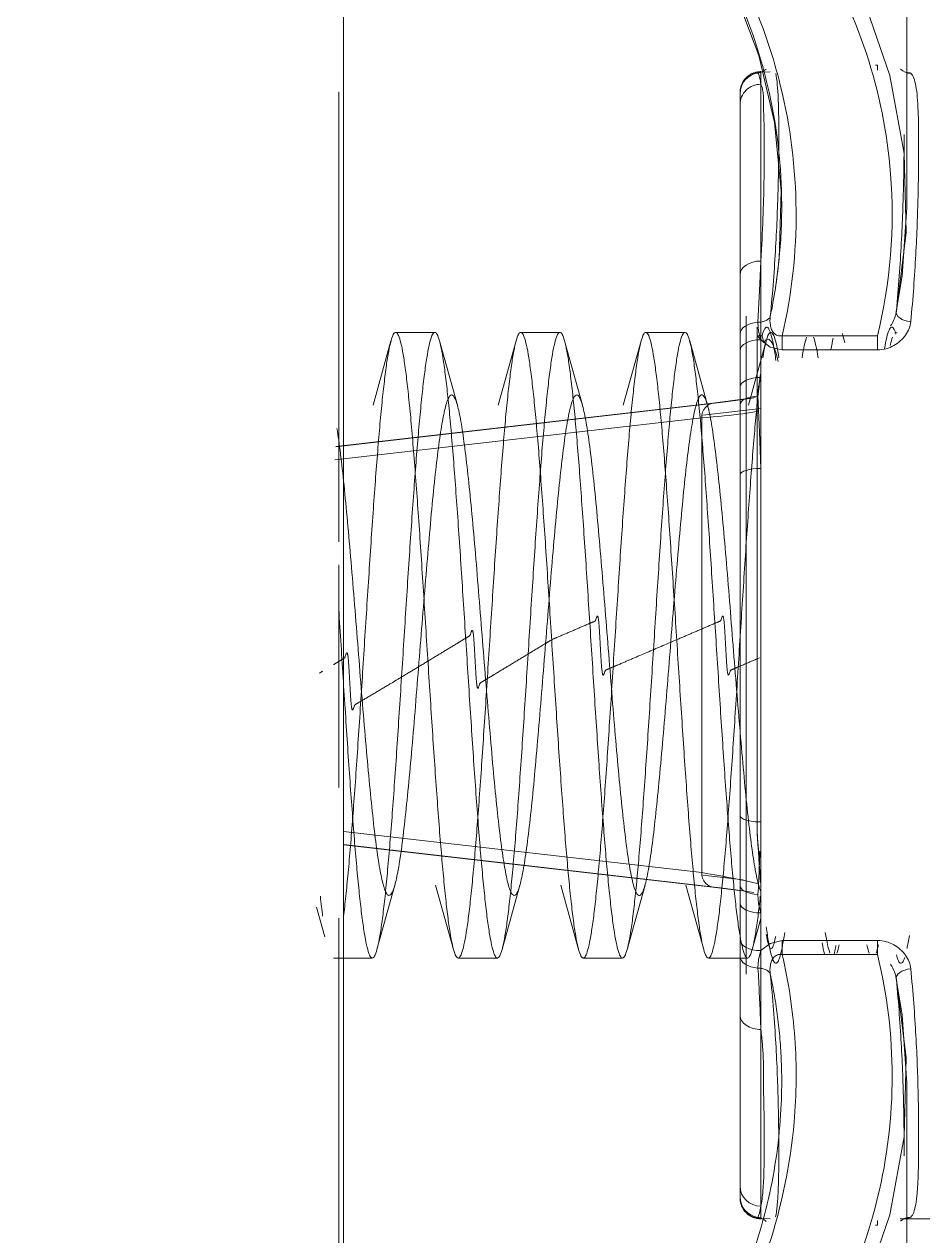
# Model space of a CAD drawing. Extents: x -181672 to 290600, y -29000 to 395522.
# Drawn here: x -6770.9 to -6727.8, y 37586.6 to 37644.7 of the extents above; entities that cross this region are included whole.
import ezdxf

# ---------------------------------------------------------------- set-up
doc = ezdxf.new("R2010")
doc.units = 0
doc.header["$LTSCALE"] = 10
doc.layers.add('XFM7P20PCW$0$M-EQPM-2', color=252, linetype='Continuous', lineweight=9)
doc.layers.add('XFM7P20PCW$0$M-EQPM-3', color=252, linetype='Continuous', lineweight=9)
doc.layers.add('XFM7P20PCW$0$SH-TEXT', color=252, linetype='Continuous')
doc.styles.add('XFM7P20PCW$0$aa-txt', font='isocp.shx', dxfattribs={"bigfont": 'chineset'})
doc.dimstyles.new('XFM7P20PCW$0$adim-5', dxfattribs={"dimscale": 10, "dimtxt": 0.25, "dimasz": 0.25, "dimexe": 0.1, "dimexo": 0.5, "dimgap": 0.15, "dimtad": 0, "dimdec": 4, "dimlfac": 5, "dimdsep": 46, "dimtxsty": 'XFM7P20PCW$0$aa-txt', "dimcen": 2.5, "dimclrd": 3, "dimclre": 3, "dimclrt": 256, "dimadec": 0, "dimazin": 0, "dimtfac": 1, "dimtdec": 4, "dimtmove": 0, "dimatfit": 3, "dimfxl": 1, "dimtolj": 1, "dimtzin": 0, "dimarcsym": 0})

# ---------------------------------------------------------------- blocks, each defined once
blk = doc.blocks.new('XFM7P20PCW$0$A$C33a3deab')
at = {"layer": 'XFM7P20PCW$0$M-EQPM-2'}
for p, q in [((502.553, 1955.229), (503.983, 1954.833)), ((505, 1952.559), (505, 1954.414)), ((478.498, 1952.521), (475.407, 1951.664)), ((504.593, 1952.336), (501.502, 1951.479)), ((475, 1951.441), (475, 1949.559)), ((475.407, 1949.336), (478.499, 1948.479)), ((501.502, 1949.521), (504.593, 1948.664)), ((505, 1946.559), (505, 1948.441)), ((478.498, 1946.521), (475.407, 1945.664)), ((504.593, 1946.336), (501.502, 1945.479)), ((475, 1945.441), (475, 1943.559)), ((501.502, 1943.521), (504.593, 1942.664)), ((475.407, 1943.336), (478.498, 1942.479)), ((505, 1940.559), (505, 1942.441)), ((478.499, 1940.521), (475.407, 1939.664)), ((504.593, 1940.336), (501.502, 1939.479)), ((475, 1939.441), (475, 1937.559)), ((475.407, 1937.336), (478.498, 1936.479)), ((501.502, 1937.521), (504.593, 1936.664)), ((505, 1934.559), (505, 1936.441)), ((478.498, 1934.521), (475.407, 1933.664)), ((504.593, 1934.336), (503.097, 1933.922))]:
    blk.add_line(p, q, dxfattribs=at)
for points in [[(491.241, 1954.931), (491.258, 1954.959), (491.293, 1955.017), (491.327, 1955.074), (491.344, 1955.102)], [(502.032, 1955.052), (502.379, 1955.015), (502.699, 1954.978), (502.99, 1954.941)], [(490, 1954.059), (489.418, 1954.096), (488.837, 1954.133), (488.259, 1954.17)], [(490, 1951.059), (490.582, 1951.096), (491.745, 1951.17), (493.467, 1951.282), (495.142, 1951.392), (496.747, 1951.504), (498.261, 1951.615), (499.663, 1951.726), (500.935, 1951.837), (502.059, 1951.948), (503.02, 1952.059), (503.804, 1952.17), (504.402, 1952.281), (504.805, 1952.393), (505.008, 1952.503), (505.008, 1952.615), (504.806, 1952.726), (504.402, 1952.837), (503.804, 1952.948), (503.02, 1953.059), (502.059, 1953.17), (500.935, 1953.281), (499.664, 1953.392), (498.261, 1953.504), (496.747, 1953.615), (495.142, 1953.726), (493.467, 1953.837), (491.745, 1953.948), (490.582, 1954.022), (490, 1954.059)], [(502.99, 1953.941), (502.7, 1953.904), (502.059, 1953.83), (500.935, 1953.719), (499.664, 1953.608), (498.261, 1953.496), (496.747, 1953.385), (495.142, 1953.274), (493.467, 1953.163), (491.745, 1953.052), (490.582, 1952.978), (490, 1952.941)], [(490, 1952.941), (489.418, 1952.904), (488.255, 1952.83), (486.533, 1952.718), (484.858, 1952.608), (483.253, 1952.496), (481.739, 1952.385), (480.337, 1952.274), (479.065, 1952.163), (477.941, 1952.052), (476.98, 1951.941), (476.196, 1951.83), (475.598, 1951.719), (475.195, 1951.607), (474.992, 1951.497), (474.992, 1951.385), (475.194, 1951.274), (475.598, 1951.163), (476.196, 1951.052), (476.98, 1950.941), (477.941, 1950.83), (479.065, 1950.719), (480.336, 1950.608), (481.739, 1950.496), (483.253, 1950.385), (484.858, 1950.274), (486.533, 1950.163), (488.255, 1950.052), (489.418, 1949.978), (490, 1949.941)], [(490, 1948.059), (489.418, 1948.096), (488.255, 1948.17), (486.533, 1948.282), (484.858, 1948.392), (483.253, 1948.504), (481.739, 1948.615), (480.337, 1948.726), (479.065, 1948.837), (477.941, 1948.948), (476.98, 1949.059), (476.196, 1949.17), (475.598, 1949.281), (475.195, 1949.393), (474.992, 1949.503), (474.992, 1949.615), (475.194, 1949.726), (475.598, 1949.837), (476.196, 1949.948), (476.98, 1950.059), (477.941, 1950.17), (479.065, 1950.281), (480.336, 1950.392), (481.739, 1950.504), (483.253, 1950.615), (484.858, 1950.726), (486.533, 1950.837), (488.255, 1950.948), (489.418, 1951.022), (490, 1951.059)], [(490, 1949.941), (490.582, 1949.904), (491.745, 1949.83), (493.467, 1949.718), (495.142, 1949.608), (496.747, 1949.496), (498.261, 1949.385), (499.663, 1949.274), (500.935, 1949.163), (502.059, 1949.052), (503.02, 1948.941), (503.804, 1948.83), (504.402, 1948.719), (504.805, 1948.607), (505.008, 1948.497), (505.008, 1948.385), (504.806, 1948.274), (504.402, 1948.163), (503.804, 1948.052), (503.02, 1947.941), (502.059, 1947.83), (500.935, 1947.719), (499.664, 1947.608), (498.261, 1947.496), (496.747, 1947.385), (495.142, 1947.274), (493.467, 1947.163), (491.745, 1947.052), (490.582, 1946.978), (490, 1946.941)], [(490, 1945.059), (490.582, 1945.096), (491.745, 1945.17), (493.467, 1945.282), (495.142, 1945.392), (496.747, 1945.504), (498.261, 1945.615), (499.663, 1945.726), (500.935, 1945.837), (502.059, 1945.948), (503.02, 1946.059), (503.804, 1946.17), (504.402, 1946.281), (504.805, 1946.393), (505.008, 1946.503), (505.008, 1946.615), (504.806, 1946.726), (504.402, 1946.837), (503.804, 1946.948), (503.02, 1947.059), (502.059, 1947.17), (500.935, 1947.281), (499.664, 1947.392), (498.261, 1947.504), (496.747, 1947.615), (495.142, 1947.726), (493.467, 1947.837), (491.745, 1947.948), (490.582, 1948.022), (490, 1948.059)], [(490, 1946.941), (489.418, 1946.904), (488.255, 1946.83), (486.533, 1946.718), (484.858, 1946.608), (483.253, 1946.496), (481.739, 1946.385), (480.337, 1946.274), (479.065, 1946.163), (477.941, 1946.052), (476.98, 1945.941), (476.196, 1945.83), (475.598, 1945.719), (475.195, 1945.607), (474.992, 1945.497), (474.992, 1945.385), (475.194, 1945.274), (475.598, 1945.163), (476.196, 1945.052), (476.98, 1944.941), (477.941, 1944.83), (479.065, 1944.719), (480.336, 1944.608), (481.739, 1944.496), (483.253, 1944.385), (484.858, 1944.274), (486.533, 1944.163), (488.255, 1944.052), (489.418, 1943.978), (490, 1943.941)], [(490, 1942.059), (489.418, 1942.096), (488.255, 1942.17), (486.533, 1942.282), (484.858, 1942.392), (483.253, 1942.504), (481.739, 1942.615), (480.337, 1942.726), (479.065, 1942.837), (477.941, 1942.948), (476.98, 1943.059), (476.196, 1943.17), (475.598, 1943.281), (475.195, 1943.393), (474.992, 1943.503), (474.992, 1943.615), (475.194, 1943.726), (475.598, 1943.837), (476.196, 1943.948), (476.98, 1944.059), (477.941, 1944.17), (479.065, 1944.281), (480.336, 1944.392), (481.739, 1944.504), (483.253, 1944.615), (484.858, 1944.726), (486.533, 1944.837), (488.255, 1944.948), (489.418, 1945.022), (490, 1945.059)], [(490, 1943.941), (490.582, 1943.904), (491.745, 1943.83), (493.467, 1943.718), (495.142, 1943.608), (496.747, 1943.496), (498.261, 1943.385), (499.663, 1943.274), (500.935, 1943.163), (502.059, 1943.052), (503.02, 1942.941), (503.804, 1942.83), (504.402, 1942.719), (504.805, 1942.607), (505.008, 1942.497), (505.008, 1942.385), (504.806, 1942.274), (504.402, 1942.163), (503.804, 1942.052), (503.02, 1941.941), (502.059, 1941.83), (500.935, 1941.719), (499.664, 1941.608), (498.261, 1941.496), (496.747, 1941.385), (495.142, 1941.274), (493.467, 1941.163), (491.745, 1941.052), (490.582, 1940.978), (490, 1940.941)], [(490, 1939.059), (490.582, 1939.096), (491.745, 1939.17), (493.467, 1939.282), (495.142, 1939.392), (496.747, 1939.504), (498.261, 1939.615), (499.663, 1939.726), (500.935, 1939.837), (502.059, 1939.948), (503.02, 1940.059), (503.804, 1940.17), (504.402, 1940.281), (504.805, 1940.393), (505.008, 1940.503), (505.008, 1940.615), (504.806, 1940.726), (504.402, 1940.837), (503.804, 1940.948), (503.02, 1941.059), (502.059, 1941.17), (500.935, 1941.281), (499.664, 1941.392), (498.261, 1941.504), (496.747, 1941.615), (495.142, 1941.726), (493.467, 1941.837), (491.745, 1941.948), (490.582, 1942.022), (490, 1942.059)], [(490, 1940.941), (489.418, 1940.904), (488.255, 1940.83), (486.533, 1940.718), (484.858, 1940.608), (483.253, 1940.496), (481.739, 1940.385), (480.337, 1940.274), (479.065, 1940.163), (477.941, 1940.052), (476.98, 1939.941), (476.196, 1939.83), (475.598, 1939.719), (475.195, 1939.607), (474.992, 1939.497), (474.992, 1939.385), (475.194, 1939.274), (475.598, 1939.163), (476.196, 1939.052), (476.98, 1938.941), (477.941, 1938.83), (479.065, 1938.719), (480.336, 1938.608), (481.739, 1938.496), (483.253, 1938.385), (484.858, 1938.274), (486.533, 1938.163), (488.255, 1938.052), (489.418, 1937.978), (490, 1937.941)], [(490, 1936.059), (489.418, 1936.096), (488.255, 1936.17), (486.533, 1936.282), (484.858, 1936.392), (483.253, 1936.504), (481.739, 1936.615), (480.337, 1936.726), (479.065, 1936.837), (477.941, 1936.948), (476.98, 1937.059), (476.196, 1937.17), (475.598, 1937.281), (475.195, 1937.393), (474.992, 1937.503), (474.992, 1937.615), (475.194, 1937.726), (475.598, 1937.837), (476.196, 1937.948), (476.98, 1938.059), (477.941, 1938.17), (479.065, 1938.281), (480.336, 1938.392), (481.739, 1938.504), (483.253, 1938.615), (484.858, 1938.726), (486.533, 1938.837), (488.255, 1938.948), (489.418, 1939.022), (490, 1939.059)], [(490, 1937.941), (490.582, 1937.904), (491.745, 1937.83), (493.467, 1937.718), (495.142, 1937.608), (496.747, 1937.496), (498.261, 1937.385), (499.663, 1937.274), (500.935, 1937.163), (502.059, 1937.052), (503.02, 1936.941), (503.804, 1936.83), (504.402, 1936.719), (504.805, 1936.607), (505.008, 1936.497), (505.008, 1936.385), (504.806, 1936.274), (504.402, 1936.163), (503.804, 1936.052), (503.02, 1935.941), (502.059, 1935.83), (500.935, 1935.719), (499.664, 1935.608), (498.261, 1935.496), (496.747, 1935.385), (495.142, 1935.274), (493.467, 1935.163), (491.745, 1935.052), (490.582, 1934.978), (490, 1934.941)], [(502.032, 1933.948), (502.379, 1933.985), (503.02, 1934.059), (503.804, 1934.17), (504.402, 1934.281), (504.805, 1934.393), (505.008, 1934.503), (505.008, 1934.615), (504.806, 1934.726), (504.402, 1934.837), (503.804, 1934.948), (503.02, 1935.059), (502.059, 1935.17), (500.935, 1935.281), (499.664, 1935.392), (498.261, 1935.504), (496.747, 1935.615), (495.142, 1935.726), (493.467, 1935.837), (491.745, 1935.948), (490.582, 1936.022), (490, 1936.059)], [(490, 1934.941), (489.418, 1934.904), (488.255, 1934.83), (486.533, 1934.718), (484.858, 1934.608), (483.253, 1934.496), (481.739, 1934.385), (480.337, 1934.274), (479.065, 1934.163), (477.941, 1934.052), (477.301, 1933.978), (477.01, 1933.941)], [(476.227, 1933.83), (475.996, 1933.793), (475.598, 1933.719), (475.195, 1933.607), (474.992, 1933.497), (474.992, 1933.385), (475.194, 1933.274), (475.598, 1933.163), (475.996, 1933.089), (476.227, 1933.052)], [(475.228, 1931.726), (475.329, 1931.763), (475.598, 1931.837), (475.996, 1931.911), (476.227, 1931.948)], [(476.227, 1931.17), (475.996, 1931.207), (475.598, 1931.281), (475.329, 1931.356), (475.228, 1931.393)], [(503.773, 1930.83), (504.004, 1930.793), (504.402, 1930.719), (504.671, 1930.644), (504.772, 1930.607)], [(504.772, 1930.274), (504.671, 1930.237), (504.537, 1930.2), (504.37, 1930.163)], [(504.772, 1928.726), (504.671, 1928.763), (504.537, 1928.8), (504.37, 1928.837)], [(504.37, 1928.281), (504.537, 1928.319), (504.671, 1928.356), (504.772, 1928.393)], [(475.025, 1927.496), (474.992, 1927.46), (474.992, 1927.422), (475.025, 1927.385)], [(475.63, 1927.719), (475.463, 1927.681), (475.329, 1927.644), (475.228, 1927.607)]]:
    blk.add_open_spline(points, degree=3, dxfattribs=at)
for points, knots in [([(501.77, 1933.942), (501.632, 1933.999), (501.233, 1934.112), (500.279, 1934.281), (499.009, 1934.45), (497.457, 1934.619), (495.659, 1934.789), (493.685, 1934.959), (491.609, 1935.127), (489.482, 1935.296), (487.356, 1935.466), (485.311, 1935.636), (483.43, 1935.805), (481.752, 1935.974), (480.329, 1936.144), (479.205, 1936.313), (478.166, 1936.539), (477.775, 1936.821), (478.65, 1937.103), (480.05, 1937.329), (481.403, 1937.498), (483.029, 1937.667), (484.877, 1937.837), (486.886, 1938.006), (488.985, 1938.175), (491.115, 1938.343), (493.22, 1938.513), (495.224, 1938.683), (497.054, 1938.852), (498.666, 1939.021), (500.011, 1939.19), (501.044, 1939.36), (501.724, 1939.529), (502.042, 1939.698), (501.98, 1939.867), (501.542, 1940.036), (500.745, 1940.206), (499.613, 1940.375), (497.699, 1940.601), (495.266, 1940.826), (492.548, 1941.052), (490.432, 1941.221), (488.301, 1941.39), (486.215, 1941.56), (484.253, 1941.729), (482.479, 1941.898), (480.936, 1942.067), (479.668, 1942.237), (478.728, 1942.407), (478.15, 1942.576), (477.937, 1942.745), (478.104, 1942.915), (478.646, 1943.085), (479.543, 1943.254), (480.765, 1943.422), (482.276, 1943.592), (484.035, 1943.762), (485.977, 1943.931), (488.046, 1944.1), (490.172, 1944.269), (492.295, 1944.438), (494.351, 1944.608), (496.268, 1944.777), (497.984, 1944.946), (499.45, 1945.115), (500.627, 1945.285), (501.469, 1945.454), (501.946, 1945.623), (502.055, 1945.792), (501.782, 1945.961), (501.142, 1946.131), (500.153, 1946.3), (498.851, 1946.469), (497.263, 1946.638), (495.447, 1946.808), (493.467, 1946.977), (491.381, 1947.146), (489.244, 1947.315), (487.13, 1947.485), (484.436, 1947.71), (482.051, 1947.936), (480.195, 1948.162), (479.107, 1948.331), (478.366, 1948.5), (477.986, 1948.669), (477.982, 1948.838), (478.357, 1949.008), (479.1, 1949.178), (480.179, 1949.347), (481.561, 1949.516), (483.222, 1949.686), (485.098, 1949.856), (487.115, 1950.025), (489.219, 1950.193), (491.355, 1950.363), (493.454, 1950.533), (496.098, 1950.758), (498.973, 1951.04), (500.925, 1951.322), (501.78, 1951.548), (502.054, 1951.717), (501.949, 1951.886), (501.471, 1952.056), (500.632, 1952.225), (499.463, 1952.394), (498, 1952.563), (496.278, 1952.733), (494.359, 1952.902), (492.313, 1953.071), (490.195, 1953.24), (488.061, 1953.409), (485.987, 1953.579), (484.049, 1953.748), (482.295, 1953.917), (480.777, 1954.086), (479.959, 1954.199), (479.605, 1954.256)], [0.6044922, 0.6044922, 0.6044922, 0.6044922, 0.6054688, 0.6064453, 0.6074219, 0.6083984, 0.609375, 0.6103516, 0.6113281, 0.6123047, 0.6132812, 0.6142578, 0.6152344, 0.6162109, 0.6171875, 0.6181641, 0.6191406, 0.6210938, 0.6230469, 0.6240234, 0.625, 0.6259766, 0.6269531, 0.6279297, 0.6289062, 0.6298828, 0.6308594, 0.6318359, 0.6328125, 0.6337891, 0.6347656, 0.6357422, 0.6367188, 0.6376953, 0.6386719, 0.6396484, 0.640625, 0.6416016, 0.6425781, 0.6445312, 0.6455078, 0.6464844, 0.6474609, 0.6484375, 0.6494141, 0.6503906, 0.6513672, 0.6523438, 0.6533203, 0.6542969, 0.6552734, 0.65625, 0.6572266, 0.6582031, 0.6591797, 0.6601562, 0.6611328, 0.6621094, 0.6630859, 0.6640625, 0.6650391, 0.6660156, 0.6669922, 0.6679688, 0.6689453, 0.6699219, 0.6708984, 0.671875, 0.6728516, 0.6738281, 0.6748047, 0.6757812, 0.6767578, 0.6777344, 0.6787109, 0.6796875, 0.6806641, 0.6816406, 0.6826172, 0.6835938, 0.6855469, 0.6865234, 0.6875, 0.6884766, 0.6894531, 0.6904297, 0.6914062, 0.6923828, 0.6933594, 0.6943359, 0.6953125, 0.6962891, 0.6972656, 0.6982422, 0.6992188, 0.7001953, 0.7011719, 0.703125, 0.7050781, 0.7060547, 0.7070312, 0.7080078, 0.7089844, 0.7099609, 0.7109375, 0.7119141, 0.7128906, 0.7138672, 0.7148438, 0.7158203, 0.7167969, 0.7177734, 0.71875, 0.7197266, 0.7207031, 0.7216797, 0.7216797, 0.7216797, 0.7216797]), ([(490.602, 1933.98), (490.627, 1934.037), (490.676, 1934.151), (490.749, 1934.323), (490.823, 1934.495), (490.897, 1934.668), (490.958, 1934.811), (491.007, 1934.925), (491.037, 1934.996), (491.062, 1935.054), (491.08, 1935.096), (491.098, 1935.14), (491.114, 1935.175), (491.126, 1935.204), (491.135, 1935.226), (491.144, 1935.247), (491.153, 1935.269), (491.161, 1935.287), (491.167, 1935.301), (491.172, 1935.312), (491.176, 1935.322), (491.181, 1935.333), (491.186, 1935.344), (491.189, 1935.354), (491.195, 1935.363), (491.205, 1935.37), (491.22, 1935.378), (491.24, 1935.387), (491.277, 1935.401), (491.331, 1935.419), (491.39, 1935.441), (491.422, 1935.459), (491.431, 1935.473), (491.427, 1935.484), (491.41, 1935.494), (491.379, 1935.505), (491.332, 1935.516), (491.246, 1935.53), (491.073, 1935.548), (490.771, 1935.569), (490.409, 1935.591), (490.016, 1935.612), (489.623, 1935.634), (489.261, 1935.655), (488.959, 1935.677), (488.786, 1935.695), (488.7, 1935.709), (488.653, 1935.72), (488.622, 1935.73), (488.605, 1935.741), (488.601, 1935.752), (488.61, 1935.766), (488.642, 1935.784), (488.701, 1935.805), (488.755, 1935.823), (488.792, 1935.837), (488.812, 1935.846), (488.827, 1935.854), (488.837, 1935.862), (488.843, 1935.871), (488.847, 1935.881), (488.851, 1935.891), (488.856, 1935.902), (488.86, 1935.912), (488.865, 1935.923), (488.871, 1935.938), (488.879, 1935.955), (488.888, 1935.977), (488.897, 1935.998), (488.906, 1936.02), (488.918, 1936.048), (488.934, 1936.084), (488.952, 1936.127), (488.97, 1936.17), (489.007, 1936.256), (489.062, 1936.385), (489.135, 1936.556), (489.209, 1936.728), (489.282, 1936.9), (489.356, 1937.072), (489.429, 1937.243), (489.503, 1937.415), (489.576, 1937.586), (489.65, 1937.758), (489.748, 1937.987), (489.871, 1938.273), (490.018, 1938.617), (490.214, 1939.074), (490.41, 1939.532), (490.582, 1939.933), (490.681, 1940.163), (490.754, 1940.335), (490.815, 1940.477), (490.864, 1940.592), (490.901, 1940.678), (490.932, 1940.75), (490.956, 1940.807), (490.975, 1940.85), (490.993, 1940.893), (491.011, 1940.936), (491.03, 1940.979), (491.048, 1941.022), (491.066, 1941.065), (491.085, 1941.108), (491.103, 1941.15), (491.118, 1941.186), (491.13, 1941.215), (491.139, 1941.236), (491.149, 1941.258), (491.156, 1941.276), (491.162, 1941.29), (491.167, 1941.301), (491.172, 1941.311), (491.176, 1941.322), (491.181, 1941.333), (491.185, 1941.344), (491.19, 1941.354), (491.194, 1941.365), (491.202, 1941.376), (491.22, 1941.386), (491.244, 1941.397), (491.282, 1941.412), (491.335, 1941.429), (491.394, 1941.451), (491.427, 1941.469), (491.435, 1941.483), (491.431, 1941.494), (491.415, 1941.505), (491.384, 1941.515), (491.336, 1941.526), (491.251, 1941.54), (491.077, 1941.558), (490.775, 1941.58), (490.413, 1941.601), (490.021, 1941.623), (489.628, 1941.644), (489.266, 1941.666), (488.964, 1941.687), (488.79, 1941.705), (488.705, 1941.719), (488.657, 1941.73), (488.626, 1941.741), (488.61, 1941.751), (488.606, 1941.762), (488.614, 1941.776), (488.647, 1941.794), (488.706, 1941.816), (488.759, 1941.834), (488.797, 1941.848), (488.817, 1941.857), (488.831, 1941.865), (488.842, 1941.872), (488.848, 1941.881), (488.851, 1941.891), (488.856, 1941.902), (488.86, 1941.912), (488.865, 1941.923), (488.869, 1941.934), (488.876, 1941.948), (488.883, 1941.966), (488.892, 1941.987), (488.901, 1942.009), (488.911, 1942.03), (488.923, 1942.059), (488.938, 1942.095), (488.956, 1942.138), (488.975, 1942.18), (488.999, 1942.238), (489.03, 1942.309), (489.066, 1942.395), (489.103, 1942.481), (489.14, 1942.567), (489.177, 1942.653), (489.213, 1942.738), (489.25, 1942.824), (489.287, 1942.91), (489.323, 1942.996), (489.373, 1943.11), (489.434, 1943.254), (489.495, 1943.397), (489.544, 1943.511), (489.581, 1943.596), (489.611, 1943.668), (489.633, 1943.718), (489.645, 1943.747), (489.654, 1943.768), (489.663, 1943.79), (489.675, 1943.819), (489.695, 1943.869), (489.726, 1943.94), (489.769, 1944.012), (489.805, 1944.069), (489.832, 1944.112), (489.858, 1944.155), (489.893, 1944.212), (489.953, 1944.312), (490.04, 1944.455), (490.144, 1944.627), (490.248, 1944.799), (490.352, 1944.971), (490.456, 1945.142), (490.56, 1945.313), (490.647, 1945.457), (490.717, 1945.572), (490.769, 1945.659), (490.82, 1945.744), (490.89, 1945.858), (490.959, 1945.972), (491.028, 1946.087), (491.097, 1946.202), (491.166, 1946.317), (491.235, 1946.431), (491.287, 1946.517), (491.339, 1946.603), (491.382, 1946.674), (491.416, 1946.731), (491.442, 1946.774), (491.468, 1946.817), (491.502, 1946.874), (491.545, 1946.946), (491.588, 1947.018), (491.623, 1947.075), (491.648, 1947.118), (491.674, 1947.161), (491.696, 1947.197), (491.713, 1947.225), (491.726, 1947.247), (491.739, 1947.268), (491.751, 1947.29), (491.762, 1947.308), (491.771, 1947.322), (491.777, 1947.333), (491.784, 1947.343), (491.79, 1947.354), (491.796, 1947.364), (491.802, 1947.374), (491.809, 1947.383), (491.821, 1947.391), (491.836, 1947.399), (491.858, 1947.408), (491.898, 1947.422), (491.954, 1947.44), (492.016, 1947.461), (492.052, 1947.479), (492.063, 1947.493), (492.06, 1947.504), (492.046, 1947.515), (492.017, 1947.525), (491.979, 1947.534), (491.94, 1947.542), (491.873, 1947.552), (491.72, 1947.568), (491.424, 1947.59), (491.067, 1947.611), (490.679, 1947.633), (490.29, 1947.654), (489.932, 1947.676), (489.633, 1947.697), (489.478, 1947.713), (489.41, 1947.724), (489.371, 1947.731), (489.333, 1947.74), (489.303, 1947.751), (489.289, 1947.761), (489.286, 1947.772), (489.297, 1947.787), (489.333, 1947.804), (489.397, 1947.826), (489.453, 1947.844), (489.494, 1947.858), (489.515, 1947.867), (489.531, 1947.875), (489.543, 1947.882), (489.551, 1947.891), (489.556, 1947.901), (489.562, 1947.912), (489.569, 1947.923), (489.575, 1947.934), (489.582, 1947.944), (489.591, 1947.959), (489.601, 1947.977), (489.614, 1947.998), (489.627, 1948.02), (489.64, 1948.041), (489.658, 1948.07), (489.679, 1948.105), (489.705, 1948.148), (489.731, 1948.191), (489.757, 1948.234), (489.783, 1948.277), (489.809, 1948.319), (489.835, 1948.362), (489.861, 1948.405), (489.887, 1948.448), (489.922, 1948.505), (489.965, 1948.577), (490.017, 1948.663), (490.07, 1948.749), (490.122, 1948.835), (490.191, 1948.949), (490.277, 1949.092), (490.381, 1949.264), (490.486, 1949.436), (490.589, 1949.607), (490.693, 1949.779), (490.78, 1949.922), (490.849, 1950.036), (490.918, 1950.151), (491.005, 1950.294), (491.109, 1950.466), (491.212, 1950.637), (491.315, 1950.808), (491.419, 1950.981), (491.523, 1951.154), (491.66, 1951.382), (491.797, 1951.611), (491.935, 1951.841), (492.037, 1952.012), (492.14, 1952.184), (492.242, 1952.355), (492.327, 1952.498), (492.395, 1952.613), (492.446, 1952.699), (492.497, 1952.785), (492.548, 1952.871), (492.599, 1952.957), (492.641, 1953.028), (492.675, 1953.085), (492.7, 1953.128), (492.725, 1953.171), (492.746, 1953.207), (492.763, 1953.235), (492.776, 1953.257), (492.789, 1953.278), (492.801, 1953.3), (492.812, 1953.318), (492.82, 1953.332), (492.827, 1953.343), (492.833, 1953.353), (492.839, 1953.364), (492.845, 1953.374), (492.851, 1953.384), (492.858, 1953.393), (492.869, 1953.401), (492.885, 1953.409), (492.906, 1953.418), (492.945, 1953.432), (493, 1953.45), (493.061, 1953.472), (493.096, 1953.49), (493.107, 1953.504), (493.105, 1953.515), (493.09, 1953.525), (493.062, 1953.536), (493.025, 1953.545), (492.987, 1953.552), (492.921, 1953.563), (492.771, 1953.579), (492.479, 1953.601), (492.127, 1953.622), (491.743, 1953.643), (491.358, 1953.665), (491, 1953.686), (490.702, 1953.708), (490.548, 1953.724), (490.48, 1953.735), (490.44, 1953.742), (490.402, 1953.751), (490.373, 1953.761), (490.358, 1953.772), (490.356, 1953.783), (490.367, 1953.797), (490.403, 1953.815), (490.466, 1953.836), (490.523, 1953.854), (490.563, 1953.868), (490.585, 1953.877), (490.601, 1953.885), (490.612, 1953.892), (490.62, 1953.901), (490.625, 1953.911), (490.632, 1953.922), (490.638, 1953.933), (490.645, 1953.943), (490.651, 1953.954), (490.66, 1953.968), (490.671, 1953.986), (490.684, 1954.008), (490.697, 1954.029), (490.71, 1954.051), (490.723, 1954.072), (490.736, 1954.094), (490.749, 1954.115), (490.762, 1954.137), (490.779, 1954.165), (490.801, 1954.201), (490.826, 1954.244), (490.852, 1954.287), (490.878, 1954.33), (490.904, 1954.373), (490.922, 1954.401), (490.93, 1954.416)], [0.6103516, 0.6103516, 0.6103516, 0.6103516, 0.6113281, 0.6123047, 0.6132812, 0.6142578, 0.6152344, 0.6157227, 0.6162109, 0.6164551, 0.6166992, 0.6169434, 0.6171875, 0.6173096, 0.6174316, 0.6175537, 0.6176758, 0.6177979, 0.6178589, 0.6179199, 0.617981, 0.618042, 0.618103, 0.6181602, 0.6182098, 0.6182556, 0.6182861, 0.6183472, 0.6184082, 0.6185303, 0.6186523, 0.6187744, 0.6188354, 0.6188965, 0.6189575, 0.6190186, 0.6190796, 0.6191406, 0.6192627, 0.6193848, 0.6195068, 0.6196289, 0.619751, 0.619873, 0.6199951, 0.6201172, 0.6201782, 0.6202393, 0.6203003, 0.6203613, 0.6204224, 0.6204834, 0.6206055, 0.6207275, 0.6208496, 0.6209106, 0.6209717, 0.6210022, 0.621048, 0.6210976, 0.6211548, 0.6212158, 0.6212769, 0.6213379, 0.6213989, 0.62146, 0.621582, 0.6217041, 0.6218262, 0.6219482, 0.6220703, 0.6223145, 0.6225586, 0.6228027, 0.6230469, 0.6240234, 0.625, 0.6259766, 0.6269531, 0.6279297, 0.6289062, 0.6298828, 0.6308594, 0.6318359, 0.6328125, 0.6347656, 0.6367188, 0.6386719, 0.6425781, 0.6445312, 0.6455078, 0.6464844, 0.6474609, 0.6479492, 0.6484375, 0.6489258, 0.6491699, 0.6494141, 0.6496582, 0.6499023, 0.6501465, 0.6503906, 0.6506348, 0.6508789, 0.651123, 0.6513672, 0.6514893, 0.6516113, 0.6517334, 0.6518555, 0.6519165, 0.6519775, 0.6520386, 0.6520996, 0.6521606, 0.6522217, 0.6522827, 0.6523399, 0.6524048, 0.6524658, 0.6525269, 0.6525879, 0.65271, 0.652832, 0.6529541, 0.6530151, 0.6530762, 0.6531372, 0.6531982, 0.6532593, 0.6533203, 0.6534424, 0.6535645, 0.6536865, 0.6538086, 0.6539307, 0.6540527, 0.6541748, 0.6542969, 0.6543579, 0.6544189, 0.65448, 0.654541, 0.6546021, 0.6546631, 0.6547852, 0.6549072, 0.6550293, 0.6550903, 0.6551514, 0.6551819, 0.6552277, 0.6552773, 0.6553345, 0.6553955, 0.6554565, 0.6555176, 0.6555786, 0.6556396, 0.6557617, 0.6558838, 0.6560059, 0.6561279, 0.65625, 0.6564941, 0.6567383, 0.6569824, 0.6572266, 0.6577148, 0.6582031, 0.6586914, 0.6591797, 0.659668, 0.6601562, 0.6606445, 0.6611328, 0.6616211, 0.6621094, 0.6630859, 0.6640625, 0.6645508, 0.6650391, 0.6655273, 0.6657715, 0.6658936, 0.6660156, 0.6661377, 0.6662598, 0.6665039, 0.6669922, 0.6674805, 0.6677246, 0.6679688, 0.6682129, 0.668457, 0.6689453, 0.6699219, 0.6708984, 0.671875, 0.6728516, 0.6738281, 0.6748047, 0.6757812, 0.6762695, 0.6767578, 0.6772461, 0.6777344, 0.6787109, 0.6791992, 0.6796875, 0.6806641, 0.6811523, 0.6816406, 0.6821289, 0.6826172, 0.6828613, 0.6831055, 0.6833496, 0.6835938, 0.684082, 0.6845703, 0.6848145, 0.6850586, 0.6853027, 0.6855469, 0.6856689, 0.685791, 0.6859131, 0.6860352, 0.6861572, 0.6862183, 0.6862793, 0.6863403, 0.6864014, 0.6864624, 0.6865158, 0.6865692, 0.686615, 0.6866455, 0.6867065, 0.6867676, 0.6868896, 0.6870117, 0.6871338, 0.6871948, 0.6872559, 0.6873169, 0.6873779, 0.687439, 0.6874695, 0.6875, 0.6876221, 0.6877441, 0.6878662, 0.6879883, 0.6881104, 0.6882324, 0.6883545, 0.6884766, 0.6885071, 0.6885376, 0.6885986, 0.6886597, 0.6887207, 0.6887817, 0.6888428, 0.6889648, 0.6890869, 0.689209, 0.68927, 0.6893311, 0.6893616, 0.6894073, 0.6894512, 0.6895142, 0.6895752, 0.6896362, 0.6896973, 0.6897583, 0.6898193, 0.6899414, 0.6900635, 0.6901855, 0.6903076, 0.6904297, 0.6906738, 0.690918, 0.6911621, 0.6914062, 0.6916504, 0.6918945, 0.6921387, 0.6923828, 0.692627, 0.6928711, 0.6933594, 0.6938477, 0.6943359, 0.6948242, 0.6953125, 0.6962891, 0.6972656, 0.6982422, 0.6992188, 0.7001953, 0.7011719, 0.7016602, 0.7021484, 0.703125, 0.7041016, 0.7050781, 0.7060547, 0.7070312, 0.7080078, 0.7089844, 0.7109375, 0.7119141, 0.7128906, 0.7138672, 0.7148438, 0.7158203, 0.7163086, 0.7167969, 0.7172852, 0.7177734, 0.7182617, 0.71875, 0.7189941, 0.7192383, 0.7194824, 0.7197266, 0.7198486, 0.7199707, 0.7200928, 0.7202148, 0.7203369, 0.7203979, 0.720459, 0.72052, 0.7205811, 0.7206421, 0.7206955, 0.7207489, 0.7207947, 0.7208252, 0.7208862, 0.7209473, 0.7210693, 0.7211914, 0.7213135, 0.7213745, 0.7214355, 0.7214966, 0.7215576, 0.7216187, 0.7216492, 0.7216797, 0.7218018, 0.7219238, 0.7220459, 0.722168, 0.72229, 0.7224121, 0.7225342, 0.7226562, 0.7226868, 0.7227173, 0.7227783, 0.7228394, 0.7229004, 0.7229614, 0.7230225, 0.7231445, 0.7232666, 0.7233887, 0.7234497, 0.7235107, 0.7235413, 0.723587, 0.7236309, 0.7236938, 0.7237549, 0.7238159, 0.723877, 0.723938, 0.723999, 0.7241211, 0.7242432, 0.7243652, 0.7244873, 0.7246094, 0.7247314, 0.7248535, 0.7249756, 0.7250977, 0.7253418, 0.7255859, 0.7258301, 0.7260742, 0.7263184, 0.7265625, 0.7265625, 0.7265625, 0.7265625])]:
    blk.add_open_spline(points, degree=3, knots=knots, dxfattribs=at)
at = {"layer": 'XFM7P20PCW$0$M-EQPM-3'}
for p, q in [((463.466, 1954.169), (485.051, 1954.169)), ((463.466, 1954.169), (480.76, 1954.169)), ((478.399, 1936.143), (480.486, 1954.312)), ((480.48, 1954.311), (478.402, 1936.223)), ((481.119, 1954.356), (479.098, 1936.756)), ((486.15, 1954.169), (496.815, 1954.169)), ((503.093, 1954.169), (606.611, 1954.169)), ((503.093, 1954.169), (553.01, 1954.169)), ((607.511, 1953.938), (372.489, 1953.938)), ((480.738, 1953.938), (428.388, 1953.938)), ((500.902, 1936.756), (498.929, 1953.938)), ((551.612, 1953.938), (499.419, 1953.938)), ((499.557, 1953.938), (501.6, 1936.143)), ((501.597, 1936.223), (499.563, 1953.938)), ((478.97, 1936.712), (478.65, 1933.922)), ((479.098, 1936.756), (500.902, 1936.756)), ((501.252, 1934.778), (501.029, 1936.712)), ((478.402, 1936.222), (478.116, 1934.188)), ((501.779, 1934.83), (501.597, 1936.222)), ((463.519, 1934.922), (463.5, 1934.922)), ((477.63, 1934.922), (463.519, 1934.922)), ((464.084, 1934.922), (472.25, 1934.922)), ((473.521, 1934.922), (506.478, 1934.922)), ((473.521, 1934.922), (506.478, 1934.922)), ((475.888, 1934.922), (504.111, 1934.922)), ((498.166, 1934.922), (481.834, 1934.922)), ((516.481, 1934.922), (502.369, 1934.922)), ((507.75, 1934.922), (515.916, 1934.922)), ((516.5, 1934.922), (516.481, 1934.922)), ((505.771, 1934.629), (474.229, 1934.629)), ((505.771, 1934.629), (474.229, 1934.629)), ((462.52, 1933.922), (462.5, 1933.922)), ((462.5, 1933.922), (477.164, 1933.922)), ((462.507, 1933.48), (462.52, 1933.922)), ((475.165, 1934.107), (474.75, 1934.107)), ((474.75, 1934.107), (498.894, 1934.107)), ((475.488, 1933.775), (475.165, 1934.107)), ((475.165, 1933.864), (475.165, 1934.107)), ((475.165, 1933.864), (475.488, 1933.775)), ((504.644, 1933.922), (475.356, 1933.922)), ((502.836, 1933.922), (517.5, 1933.922)), ((517.5, 1933.922), (517.48, 1933.922)), ((517.48, 1933.922), (517.493, 1933.48)), ((475.167, 1928.328), (475.167, 1932.896)), ((475.839, 1932.896), (475.167, 1932.896)), ((475.839, 1932.896), (475.839, 1928.328)), ((504.161, 1928.328), (504.161, 1932.896)), ((504.832, 1932.896), (504.161, 1932.896)), ((504.832, 1932.896), (504.832, 1928.328)), ((462.192, 1928.423), (462.192, 1928.328)), ((517.808, 1928.328), (517.808, 1928.423)), ((462.192, 1928.328), (462.424, 1928.328)), ((475.839, 1928.328), (475.167, 1928.328)), ((504.832, 1928.328), (504.161, 1928.328)), ((517.576, 1928.328), (517.808, 1928.328)), ((457.15, 1926.922), (469.016, 1926.922)), ((510.984, 1926.922), (522.85, 1926.922)), ((517.5, 1905.922), (517.5, 1927.232))]:
    blk.add_line(p, q, dxfattribs=at)
at = {"layer": 'XFM7P20PCW$0$M-EQPM-3', "flags": 128}
for points in [[(456.335, 1953.935), (460.86, 1953.935), (465.432, 1953.935), (470.043, 1953.935), (474.686, 1953.935), (479.354, 1953.935), (484.038, 1953.935), (488.732, 1953.935), (493.428, 1953.935), (498.119, 1953.935), (502.797, 1953.935), (507.454, 1953.935), (512.083, 1953.935), (516.677, 1953.935), (521.228, 1953.935)], [(480.746, 1953.935), (477.203, 1953.935), (472.546, 1953.935), (467.917, 1953.935), (463.323, 1953.935), (458.772, 1953.935), (454.27, 1953.935), (449.826, 1953.935), (445.446, 1953.935), (441.138, 1953.935), (436.907, 1953.935), (432.762, 1953.935), (428.708, 1953.935), (427.412, 1953.935)], [(552.588, 1953.935), (549.438, 1953.935), (545.341, 1953.935), (541.156, 1953.935), (536.888, 1953.935), (532.546, 1953.935), (528.136, 1953.935), (523.665, 1953.935), (519.139, 1953.935), (514.568, 1953.935), (509.957, 1953.935), (505.314, 1953.935), (500.646, 1953.935), (499.411, 1953.935)], [(455.674, 1936.74), (458.624, 1935.181), (461.73, 1934.019), (464.943, 1933.27), (468.211, 1932.944), (471.48, 1933.048), (472.638, 1933.189)], [(462.5, 1933.922), (462.501, 1933.962), (462.503, 1934.001), (462.507, 1934.041), (462.513, 1934.081), (462.52, 1934.12), (462.528, 1934.159), (462.539, 1934.198), (462.551, 1934.236), (462.564, 1934.274), (462.579, 1934.311), (462.595, 1934.347), (462.613, 1934.383), (462.632, 1934.418), (462.653, 1934.453), (462.674, 1934.486), (462.698, 1934.519), (462.722, 1934.55), (462.748, 1934.581), (462.775, 1934.61), (462.803, 1934.639), (462.832, 1934.666), (462.863, 1934.692), (462.894, 1934.717), (462.926, 1934.741), (462.96, 1934.763), (462.994, 1934.784), (463.028, 1934.803), (463.064, 1934.822), (463.1, 1934.838), (463.137, 1934.854), (463.175, 1934.867), (463.213, 1934.88), (463.252, 1934.89), (463.291, 1934.899), (463.33, 1934.907), (463.369, 1934.913), (463.409, 1934.917), (463.449, 1934.92), (463.489, 1934.921), (463.5, 1934.922)], [(463.5, 1934.922), (463.521, 1934.922), (463.585, 1934.922), (463.69, 1934.922), (463.838, 1934.922), (464.028, 1934.922), (464.259, 1934.922), (464.532, 1934.922), (464.845, 1934.922), (465.199, 1934.922), (465.592, 1934.922), (466.024, 1934.922), (466.494, 1934.922), (467.003, 1934.922), (467.548, 1934.922), (468.128, 1934.922), (468.744, 1934.922), (469.394, 1934.922), (470.077, 1934.922), (470.792, 1934.922), (471.537, 1934.922), (472.312, 1934.922), (473.115, 1934.922), (473.946, 1934.922), (474.802, 1934.922), (475.682, 1934.922), (476.585, 1934.922), (477.51, 1934.922), (477.63, 1934.922)], [(472.25, 1934.922), (471.477, 1934.922), (470.734, 1934.922), (470.022, 1934.922), (469.342, 1934.922), (468.694, 1934.922), (468.081, 1934.922), (467.503, 1934.922), (466.961, 1934.922), (466.456, 1934.922), (465.988, 1934.922), (465.559, 1934.922), (465.169, 1934.922), (464.819, 1934.922), (464.509, 1934.922), (464.24, 1934.922), (464.084, 1934.922)], [(504.111, 1934.922), (503.203, 1934.922), (502.274, 1934.922), (501.325, 1934.922), (500.358, 1934.922), (499.374, 1934.922), (498.375, 1934.922), (497.363, 1934.922), (496.339, 1934.922), (495.305, 1934.922), (494.263, 1934.922), (493.213, 1934.922), (492.159, 1934.922), (491.101, 1934.922), (490.041, 1934.922), (488.981, 1934.922), (487.923, 1934.922), (486.869, 1934.922), (485.819, 1934.922), (484.776, 1934.922), (483.741, 1934.922), (482.716, 1934.922), (481.703, 1934.922), (480.703, 1934.922), (479.718, 1934.922), (478.75, 1934.922), (477.799, 1934.922), (476.868, 1934.922), (475.958, 1934.922), (475.888, 1934.922)], [(481.834, 1934.922), (482.849, 1934.922), (483.875, 1934.922), (484.911, 1934.922), (485.955, 1934.922), (487.005, 1934.922), (488.061, 1934.922), (489.119, 1934.922), (490.179, 1934.922), (491.238, 1934.922), (492.296, 1934.922), (493.35, 1934.922), (494.398, 1934.922), (495.44, 1934.922), (496.473, 1934.922), (497.495, 1934.922), (498.166, 1934.922)], [(502.369, 1934.922), (503.297, 1934.922), (504.203, 1934.922), (505.086, 1934.922), (505.945, 1934.922), (506.779, 1934.922), (507.585, 1934.922), (508.364, 1934.922), (509.113, 1934.922), (509.832, 1934.922), (510.519, 1934.922), (511.173, 1934.922), (511.794, 1934.922), (512.379, 1934.922), (512.929, 1934.922), (513.442, 1934.922), (513.917, 1934.922), (514.354, 1934.922), (514.753, 1934.922), (515.111, 1934.922), (515.43, 1934.922), (515.707, 1934.922), (515.944, 1934.922), (516.139, 1934.922), (516.293, 1934.922), (516.404, 1934.922), (516.473, 1934.922), (516.499, 1934.922)], [(515.916, 1934.922), (515.674, 1934.922), (515.391, 1934.922), (515.067, 1934.922), (514.703, 1934.922), (514.3, 1934.922), (513.858, 1934.922), (513.377, 1934.922), (512.859, 1934.922), (512.305, 1934.922), (511.715, 1934.922), (511.09, 1934.922), (510.432, 1934.922), (509.741, 1934.922), (509.018, 1934.922), (508.265, 1934.922), (507.75, 1934.922)], [(516.5, 1934.922), (516.54, 1934.921), (516.58, 1934.918), (516.62, 1934.914), (516.659, 1934.909), (516.698, 1934.902), (516.738, 1934.893), (516.776, 1934.883), (516.814, 1934.871), (516.852, 1934.857), (516.889, 1934.843), (516.926, 1934.826), (516.962, 1934.809), (516.997, 1934.789), (517.031, 1934.769), (517.064, 1934.747), (517.097, 1934.724), (517.129, 1934.699), (517.159, 1934.673), (517.189, 1934.646), (517.217, 1934.618), (517.244, 1934.589), (517.271, 1934.559), (517.295, 1934.527), (517.319, 1934.495), (517.341, 1934.462), (517.362, 1934.428), (517.382, 1934.393), (517.4, 1934.357), (517.417, 1934.321), (517.432, 1934.284), (517.446, 1934.246), (517.458, 1934.208), (517.469, 1934.17), (517.478, 1934.131), (517.485, 1934.091), (517.491, 1934.052), (517.496, 1934.012), (517.499, 1933.972), (517.5, 1933.932), (517.5, 1933.922)], [(462.569, 1934.061), (462.538, 1934.038), (462.52, 1933.922)], [(474.516, 1934.061), (473.011, 1933.98), (471.581, 1933.922)], [(475.356, 1933.922), (474.938, 1934.038), (474.516, 1934.061)], [(475.356, 1933.922), (475.706, 1933.48), (475.839, 1932.896)], [(477.164, 1933.922), (477.599, 1934.038), (478.052, 1934.061)], [(478.052, 1934.061), (479.766, 1933.98), (481.526, 1933.922)], [(501.947, 1934.061), (502.4, 1934.038), (502.836, 1933.922)], [(504.161, 1932.896), (504.293, 1933.48), (504.644, 1933.922)], [(505.483, 1934.061), (505.061, 1934.038), (504.644, 1933.922)], [(517.431, 1934.061), (517.222, 1933.98), (516.892, 1933.922)], [(517.48, 1933.922), (517.462, 1934.038), (517.431, 1934.061)], [(473.981, 1927.42), (470.214, 1926.95), (466.425, 1927.056), (462.684, 1927.736), (459.061, 1928.977), (455.621, 1930.756)], [(524.378, 1930.756), (520.939, 1928.977), (517.315, 1927.736), (513.575, 1927.056), (509.786, 1926.95), (506.019, 1927.42)], [(469.01, 1926.923), (472.286, 1927.136), (474.104, 1927.442)], [(510.989, 1926.923), (507.714, 1927.136), (505.895, 1927.442)]]:
    blk.add_lwpolyline(points, dxfattribs=at)
at = {"layer": 'XFM7P20PCW$0$M-EQPM-3', "extrusion": (0, 0, -1)}
for centre, major_axis, ratio, start_param, end_param in [((479.098, 1936.143), (-0.695, 0.08), 0.874965, 6.152675, 7.753832), ((500.902, 1936.143), (0.695, 0.08), 0.874965, 4.812538, 6.413696), ((463.519, 1933.922), (0, 1), 0.999279, 4.712389, 6.283185), ((463.555, 1933.922), (0, 1), 0.996287, 4.851935, 6.283185), ((472.25, 1933.922), (0, 1), 0.66981, 4.712389, 6.283185), ((475.084, 1933.922), (0, 1), 0.572706, 4.851935, 6.283185), ((475.888, 1933.922), (0, 1), 0.532509, 4.712389, 6.283185), ((477.63, 1933.922), (0, 1), 0.46677, 4.712389, 6.283185), ((478.472, 1933.922), (0, 1), 0.423581, 4.851935, 6.283185), ((481.834, 1933.922), (0, 1), 0.308147, 4.712389, 6.283185), ((501.528, 1933.922), (0, 1), 0.423581, 0, 1.431251), ((502.369, 1933.922), (0, 1), 0.46677, 0, 1.570796), ((504.111, 1933.922), (0, 1), 0.532509, 0, 1.570796), ((504.916, 1933.922), (0, 1), 0.572706, 0, 1.431251), ((515.916, 1933.922), (0, 1), 0.977957, 0, 1.570796), ((516.444, 1933.922), (0, 1), 0.996287, 0, 1.431251), ((516.481, 1933.922), (0, 1), 0.999279, 0, 1.570796), ((474.089, 1926.731), (-0.066, 0.697), 0.562486, 6.174992, 7.907454), ((505.911, 1926.731), (0.066, 0.697), 0.562486, 4.658917, 6.391378), ((461.881, 1926.731), (0.504, 0.486), 0.994059, 6.274466, 7.053775), ((518.119, 1926.731), (-0.504, 0.486), 0.994059, 5.512596, 6.291776)]:
    blk.add_ellipse(centre, major_axis=major_axis, ratio=ratio, start_param=start_param, end_param=end_param, dxfattribs=at)
at = {"layer": 'XFM7P20PCW$0$M-EQPM-3'}
for points, knots in [([(455.6, 1936.756), (456.833, 1935.99), (459.413, 1934.674), (463.871, 1933.283), (467.528, 1932.879), (470.215, 1932.941), (472.004, 1933.077), (473.344, 1933.285), (474.233, 1933.47)], [0, 0, 0, 0, 0.222222, 0.444444, 0.722222, 0.791667, 0.861111, 1, 1, 1, 1]), ([(479.098, 1936.756), (479.044, 1935.99), (478.946, 1935.003), (478.824, 1934.275), (478.781, 1934.062)], [0, 0, 0, 0, 0.2222222, 0.3333333, 0.3333333, 0.3333333, 0.3333333]), ([(505.767, 1933.47), (506.07, 1933.405), (506.539, 1933.313), (507.191, 1933.205), (507.691, 1933.133), (508.211, 1933.07), (508.747, 1933.016), (509.291, 1932.974), (510.01, 1932.934), (510.902, 1932.914), (512.336, 1932.943), (514.126, 1933.097), (516.261, 1933.466), (519.775, 1934.385), (522.483, 1935.6), (524.399, 1936.756)], [0, 0, 0, 0, 0.055556, 0.083333, 0.111111, 0.138889, 0.166667, 0.194444, 0.222222, 0.277778, 0.333333, 0.444444, 0.555556, 0.666667, 1, 1, 1, 1]), ([(475.167, 1932.896), (473.19, 1932.435), (469.154, 1931.993), (463.777, 1932.673), (459.251, 1934.167), (456.8, 1935.42), (455.619, 1936.143)], [-1, -1, -1, -1, -0.7, -0.4, -0.2, 0, 0, 0, 0]), ([(524.38, 1936.143), (522.609, 1935.058), (518.863, 1933.324), (513.542, 1932.228), (508.822, 1932.187), (506.15, 1932.589), (504.832, 1932.896)], [-1, -1, -1, -1, -0.7, -0.4, -0.2, 0, 0, 0, 0]), ([(463.107, 1933.919), (463.055, 1933.928), (462.957, 1933.944), (462.83, 1933.968), (462.687, 1934.004), (462.608, 1934.036), (462.569, 1934.061)], [0, 0, 0, 0, 0.2, 0.4, 0.6, 1, 1, 1, 1]), ([(463.106, 1933.921), (463.172, 1933.893), (463.316, 1933.846), (463.563, 1933.798), (463.843, 1933.794), (464.156, 1933.803), (464.5, 1933.785), (464.875, 1933.77), (465.282, 1933.764), (465.866, 1933.758), (466.67, 1933.758), (467.919, 1933.773), (469.513, 1933.815), (470.866, 1933.88), (471.58, 1933.921)], [0, 0, 0, 0, 0.055556, 0.111111, 0.166667, 0.222222, 0.277778, 0.333333, 0.388889, 0.444444, 0.555556, 0.666667, 0.833333, 1, 1, 1, 1]), ([(475.152, 1933.421), (475.017, 1933.458), (474.817, 1933.531), (474.75, 1933.604), (474.75, 1933.641)], [-0.015748031, -0.015748031, -0.015748031, -0.015748031, -0.011811024, -0.007938135, -0.007938135, -0.007938135, -0.007938135]), ([(486.147, 1933.921), (487.423, 1933.921), (490.147, 1933.921), (494.307, 1933.921), (497.108, 1933.921), (498.474, 1933.921)], [0.2756342, 0.2756342, 0.2756342, 0.2756342, 0.5, 0.75, 1, 1, 1, 1]), ([(499.885, 1933.969), (500.118, 1933.977), (500.813, 1934.004), (501.497, 1934.036), (501.947, 1934.061)], [0.4, 0.4, 0.4, 0.4, 0.6, 1, 1, 1, 1]), ([(503.854, 1933.665), (504.033, 1933.635), (504.472, 1933.545), (504.597, 1933.454), (504.536, 1933.394)], [0.625, 0.625, 0.625, 0.625, 0.75, 1, 1, 1, 1]), ([(508.419, 1933.919), (508.234, 1933.928), (507.859, 1933.944), (507.283, 1933.968), (506.499, 1934.004), (505.894, 1934.036), (505.483, 1934.061)], [0, 0, 0, 0, 0.2, 0.4, 0.6, 1, 1, 1, 1]), ([(508.419, 1933.921), (508.655, 1933.893), (509.119, 1933.846), (509.794, 1933.798), (510.447, 1933.794), (511.076, 1933.803), (511.679, 1933.785), (512.256, 1933.77), (512.809, 1933.764), (513.507, 1933.758), (514.31, 1933.758), (515.286, 1933.773), (516.194, 1933.815), (516.693, 1933.88), (516.894, 1933.921)], [0, 0, 0, 0, 0.055556, 0.111111, 0.166667, 0.222222, 0.277778, 0.333333, 0.388889, 0.444444, 0.555556, 0.666667, 0.833333, 1, 1, 1, 1]), ([(474.233, 1933.47), (473.076, 1933.353), (471.4, 1933.23), (469.384, 1933.136), (468.002, 1933.091), (466.744, 1933.066), (465.612, 1933.06), (464.623, 1933.065), (463.506, 1933.091), (462.892, 1933.145), (462.587, 1933.206)], [-1, -1, -1, -1, -0.8333333, -0.75, -0.6666667, -0.5833333, -0.5, -0.4166667, -0.3333333, -0.1666667, -0.1666667, -0.1666667, -0.1666667]), ([(474.233, 1933.47), (474.367, 1933.489), (474.586, 1933.494), (474.865, 1933.416), (475.048, 1933.303), (475.165, 1933.129), (475.181, 1932.978), (475.167, 1932.896)], [0, 0, 0, 0, 0.333333, 0.5, 0.666667, 0.833333, 1, 1, 1, 1]), ([(476.393, 1933.084), (476.303, 1933.106), (475.796, 1933.236), (475.493, 1933.364), (475.387, 1933.47)], [0.7692308, 0.7692308, 0.7692308, 0.7692308, 0.8076923, 1, 1, 1, 1]), ([(504.832, 1932.896), (504.818, 1932.978), (504.834, 1933.129), (504.952, 1933.303), (505.134, 1933.416), (505.414, 1933.493), (505.633, 1933.489), (505.767, 1933.47)], [0, 0, 0, 0, 0.166667, 0.333333, 0.5, 0.666667, 1, 1, 1, 1]), ([(517.412, 1933.212), (517.26, 1933.183), (516.903, 1933.136), (516.216, 1933.091), (515.379, 1933.066), (514.387, 1933.06), (513.256, 1933.065), (511.578, 1933.091), (509.155, 1933.182), (506.937, 1933.352), (505.767, 1933.47)], [-0.8333333, -0.8333333, -0.8333333, -0.8333333, -0.75, -0.6666667, -0.5833333, -0.5, -0.4166667, -0.3333333, -0.1666667, 0, 0, 0, 0]), ([(456.225, 1931.37), (457.939, 1930.319), (461.572, 1928.636), (468.023, 1927.333), (472.62, 1927.705), (475.167, 1928.328)], [-1, -1, -1, -1, -0.7, -0.4, 0, 0, 0, 0]), ([(504.832, 1928.328), (506.742, 1927.861), (510.653, 1927.388), (517.172, 1928.166), (521.489, 1929.969), (523.775, 1931.37)], [-1, -1, -1, -1, -0.7, -0.4, 0, 0, 0, 0]), ([(465.523, 1927.05), (465.874, 1927.05), (466.623, 1927.054), (467.863, 1927.076), (469.222, 1927.116), (471.2, 1927.201), (472.845, 1927.313), (473.981, 1927.42)], [-0.5, -0.5, -0.5, -0.5, -0.4166667, -0.3333333, -0.25, -0.1666667, 0, 0, 0, 0]), ([(504.849, 1927.421), (504.933, 1927.398), (505.117, 1927.339), (505.271, 1927.242), (505.242, 1927.131), (505.086, 1927.057), (504.975, 1927.02)], [-0.76040399, -0.76040399, -0.76040399, -0.76040399, -0.75793651, -0.75396825, -0.75, -0.74603175, -0.74603175, -0.74603175, -0.74603175]), ([(506.019, 1927.42), (507.169, 1927.312), (508.801, 1927.196), (510.772, 1927.108), (512.138, 1927.07), (513.377, 1927.052), (514.125, 1927.05), (514.477, 1927.05)], [-1, -1, -1, -1, -0.8333333, -0.75, -0.6666667, -0.5833333, -0.5, -0.5, -0.5, -0.5]), ([(474.484, 1926.731), (473.368, 1926.622), (471.752, 1926.508), (469.809, 1926.421), (468.475, 1926.379), (467.259, 1926.357), (466.162, 1926.351), (465.199, 1926.355), (464.107, 1926.379), (463.092, 1926.463), (462.683, 1926.621), (462.579, 1926.731)], [-1, -1, -1, -1, -0.833333, -0.75, -0.666667, -0.583333, -0.5, -0.416667, -0.333333, -0.166667, 0, 0, 0, 0]), ([(517.421, 1926.731), (517.318, 1926.622), (517.009, 1926.508), (516.297, 1926.421), (515.62, 1926.379), (514.802, 1926.357), (513.837, 1926.351), (512.741, 1926.355), (511.121, 1926.379), (508.783, 1926.463), (506.646, 1926.621), (505.516, 1926.731)], [-1, -1, -1, -1, -0.833333, -0.75, -0.666667, -0.583333, -0.5, -0.416667, -0.333333, -0.166667, 0, 0, 0, 0])]:
    blk.add_open_spline(points, degree=3, knots=knots, dxfattribs=at)
for points in [[(501.446, 1934.047), (501.276, 1934.689), (501.093, 1935.6), (500.902, 1936.756)], [(478.141, 1934.267), (478.23, 1934.793), (478.316, 1935.42), (478.399, 1936.143)], [(501.6, 1936.143), (501.683, 1935.42), (501.77, 1934.793), (501.858, 1934.267)], [(463.106, 1933.921), (463.106, 1934.052), (463.157, 1934.313), (463.374, 1934.647), (463.7, 1934.869), (463.956, 1934.922), (464.084, 1934.922)], [(463.519, 1934.922), (463.525, 1934.922), (463.53, 1934.922), (463.542, 1934.922), (463.555, 1934.922)], [(463.555, 1934.922), (463.607, 1934.922), (463.746, 1934.922), (463.958, 1934.922), (464.084, 1934.922)], [(472.25, 1934.922), (472.698, 1934.922), (473.62, 1934.922), (474.589, 1934.922), (475.084, 1934.922)], [(475.084, 1934.922), (475.214, 1934.922), (475.482, 1934.922), (475.754, 1934.922), (475.888, 1934.922)], [(478.472, 1934.922), (478.328, 1934.922), (478.047, 1934.922), (477.771, 1934.922), (477.63, 1934.922)], [(481.834, 1934.922), (481.259, 1934.922), (480.125, 1934.922), (479.019, 1934.922), (478.472, 1934.922)], [(501.528, 1934.922), (500.981, 1934.922), (499.874, 1934.922), (498.74, 1934.922), (498.166, 1934.922)], [(498.166, 1934.922), (498.202, 1934.922), (498.281, 1934.879), (498.39, 1934.65), (498.461, 1934.294), (498.474, 1934.039), (498.474, 1933.921)], [(502.369, 1934.922), (502.229, 1934.922), (501.952, 1934.922), (501.672, 1934.922), (501.528, 1934.922)], [(504.111, 1934.922), (504.246, 1934.922), (504.518, 1934.922), (504.786, 1934.922), (504.916, 1934.922)], [(504.916, 1934.922), (505.411, 1934.922), (506.379, 1934.922), (507.301, 1934.922), (507.75, 1934.922)], [(507.75, 1934.922), (507.829, 1934.922), (507.999, 1934.879), (508.238, 1934.65), (508.391, 1934.294), (508.419, 1934.039), (508.419, 1933.921)], [(515.916, 1934.922), (516.042, 1934.922), (516.254, 1934.922), (516.392, 1934.922), (516.444, 1934.922)], [(516.444, 1934.922), (516.458, 1934.922), (516.47, 1934.922), (516.475, 1934.922), (516.481, 1934.922)], [(462.569, 1934.061), (462.559, 1933.993), (462.517, 1933.853), (462.429, 1933.726), (462.376, 1933.672)], [(471.58, 1933.922), (470.514, 1933.921), (468.533, 1933.921), (466.086, 1933.921), (464.226, 1933.921), (463.406, 1933.921), (463.106, 1933.921)], [(474.233, 1933.47), (474.27, 1933.482), (474.346, 1933.526), (474.441, 1933.663), (474.502, 1933.853), (474.516, 1933.993), (474.516, 1934.061)], [(474.75, 1933.643), (474.751, 1933.68), (474.822, 1933.754), (475.028, 1933.827), (475.165, 1933.864)], [(475.387, 1933.47), (475.353, 1933.504), (475.315, 1933.572), (475.349, 1933.674), (475.431, 1933.742), (475.488, 1933.775)], [(481.526, 1933.922), (482.892, 1933.921), (484.292, 1933.921), (485.71, 1933.921)], [(498.894, 1934.107), (499.816, 1934.049), (500.652, 1933.991), (501.38, 1933.932)], [(498.894, 1934.107), (499.372, 1934.071), (499.831, 1934.034), (500.267, 1933.997)], [(503.496, 1933.665), (503.771, 1933.628), (504.259, 1933.554), (504.8, 1933.443), (505.142, 1933.332), (505.281, 1933.222), (505.214, 1933.111), (504.944, 1933), (504.472, 1932.89), (504.028, 1932.816), (503.775, 1932.779)], [(505.483, 1934.061), (505.484, 1933.993), (505.497, 1933.853), (505.558, 1933.663), (505.654, 1933.526), (505.729, 1933.482), (505.767, 1933.47)], [(516.894, 1933.922), (516.594, 1933.921), (515.774, 1933.921), (513.913, 1933.921), (511.467, 1933.921), (509.485, 1933.921), (508.419, 1933.921)], [(517.624, 1933.672), (517.571, 1933.726), (517.482, 1933.853), (517.441, 1933.993), (517.431, 1934.061)], [(476.349, 1933.2), (476.086, 1933.237), (475.621, 1933.31), (475.286, 1933.384), (475.152, 1933.421)], [(504.536, 1933.394), (504.477, 1933.335), (504.285, 1933.276), (503.965, 1933.216)], [(504.797, 1930.874), (504.655, 1930.911), (504.479, 1930.948), (504.271, 1930.985)], [(475.832, 1930.564), (475.614, 1930.527), (475.427, 1930.49), (475.274, 1930.453)], [(504.399, 1930.32), (504.576, 1930.354), (504.727, 1930.388), (504.849, 1930.422)], [(475.056, 1930.01), (475.174, 1929.973), (475.325, 1929.936), (475.509, 1929.9)], [(475.839, 1928.328), (475.839, 1928.041), (475.685, 1927.509), (475.157, 1926.934), (474.706, 1926.753), (474.484, 1926.731)], [(475.082, 1927.441), (474.96, 1927.478), (474.782, 1927.552), (474.72, 1927.662), (474.862, 1927.774), (475.208, 1927.884), (475.572, 1927.958), (475.785, 1927.995)], [(505.516, 1926.731), (505.294, 1926.753), (504.842, 1926.934), (504.315, 1927.509), (504.161, 1928.04), (504.161, 1928.328)], [(474.696, 1927.703), (474.468, 1927.546), (474.206, 1927.449), (473.981, 1927.42)], [(506.019, 1927.42), (505.794, 1927.449), (505.532, 1927.546), (505.303, 1927.702)], [(462.579, 1926.731), (462.559, 1926.753), (462.544, 1926.843), (462.532, 1926.984)], [(504.54, 1926.91), (504.363, 1926.873), (504.152, 1926.836), (503.911, 1926.799)], [(517.467, 1926.985), (517.456, 1926.844), (517.441, 1926.753), (517.421, 1926.731)]]:
    blk.add_open_spline(points, degree=3, dxfattribs=at)
blk = doc.blocks.new('XFM7P20PCW$0$A$Cd4ff1465')
at = {"layer": 'XFM7P20PCW$0$SH-TEXT', "annotation_type": 0, "has_hookline": 1, "hookline_direction": 0}
for points in [[(220.0127, 83.3494), (229.1905, 72.2775), (231.6905, 72.2775)], [(217.6505, 78.9488), (225.9263, 67.751), (228.4263, 67.751)]]:
    blk.add_leader(points, dimstyle='XFM7P20PCW$0$adim-5', dxfattribs=at)
at = {"layer": 'XFM7P20PCW$0$SH-TEXT', "annotation_type": 0, "has_hookline": 1, "hookline_direction": 0, "horizontal_direction": (-1, 0, 0)}
blk.add_leader([(309.7085, 78.9488), (301.4326, 67.751), (298.9326, 67.751)], dimstyle='XFM7P20PCW$0$adim-5', dxfattribs=at)
blk = doc.blocks.new('XFM7P20PCW')
at = {"xscale": 30, "yscale": 30, "zscale": 30, "rotation": 90}
blk.add_blockref('XFM7P20PCW$0$A$Cd4ff1465', (-4402.30053, 29399.02815), dxfattribs=at)
at = {"xscale": -1, "rotation": 90}
blk.add_blockref('XFM7P20PCW$0$A$C33a3deab', (-4801.65262, 38104.96209), dxfattribs=at)

msp = doc.modelspace()

# ---------------------------------------------------------------- block references
msp.add_blockref('XFM7P20PCW', (0, 0))

doc.saveas('drawing.dxf')
